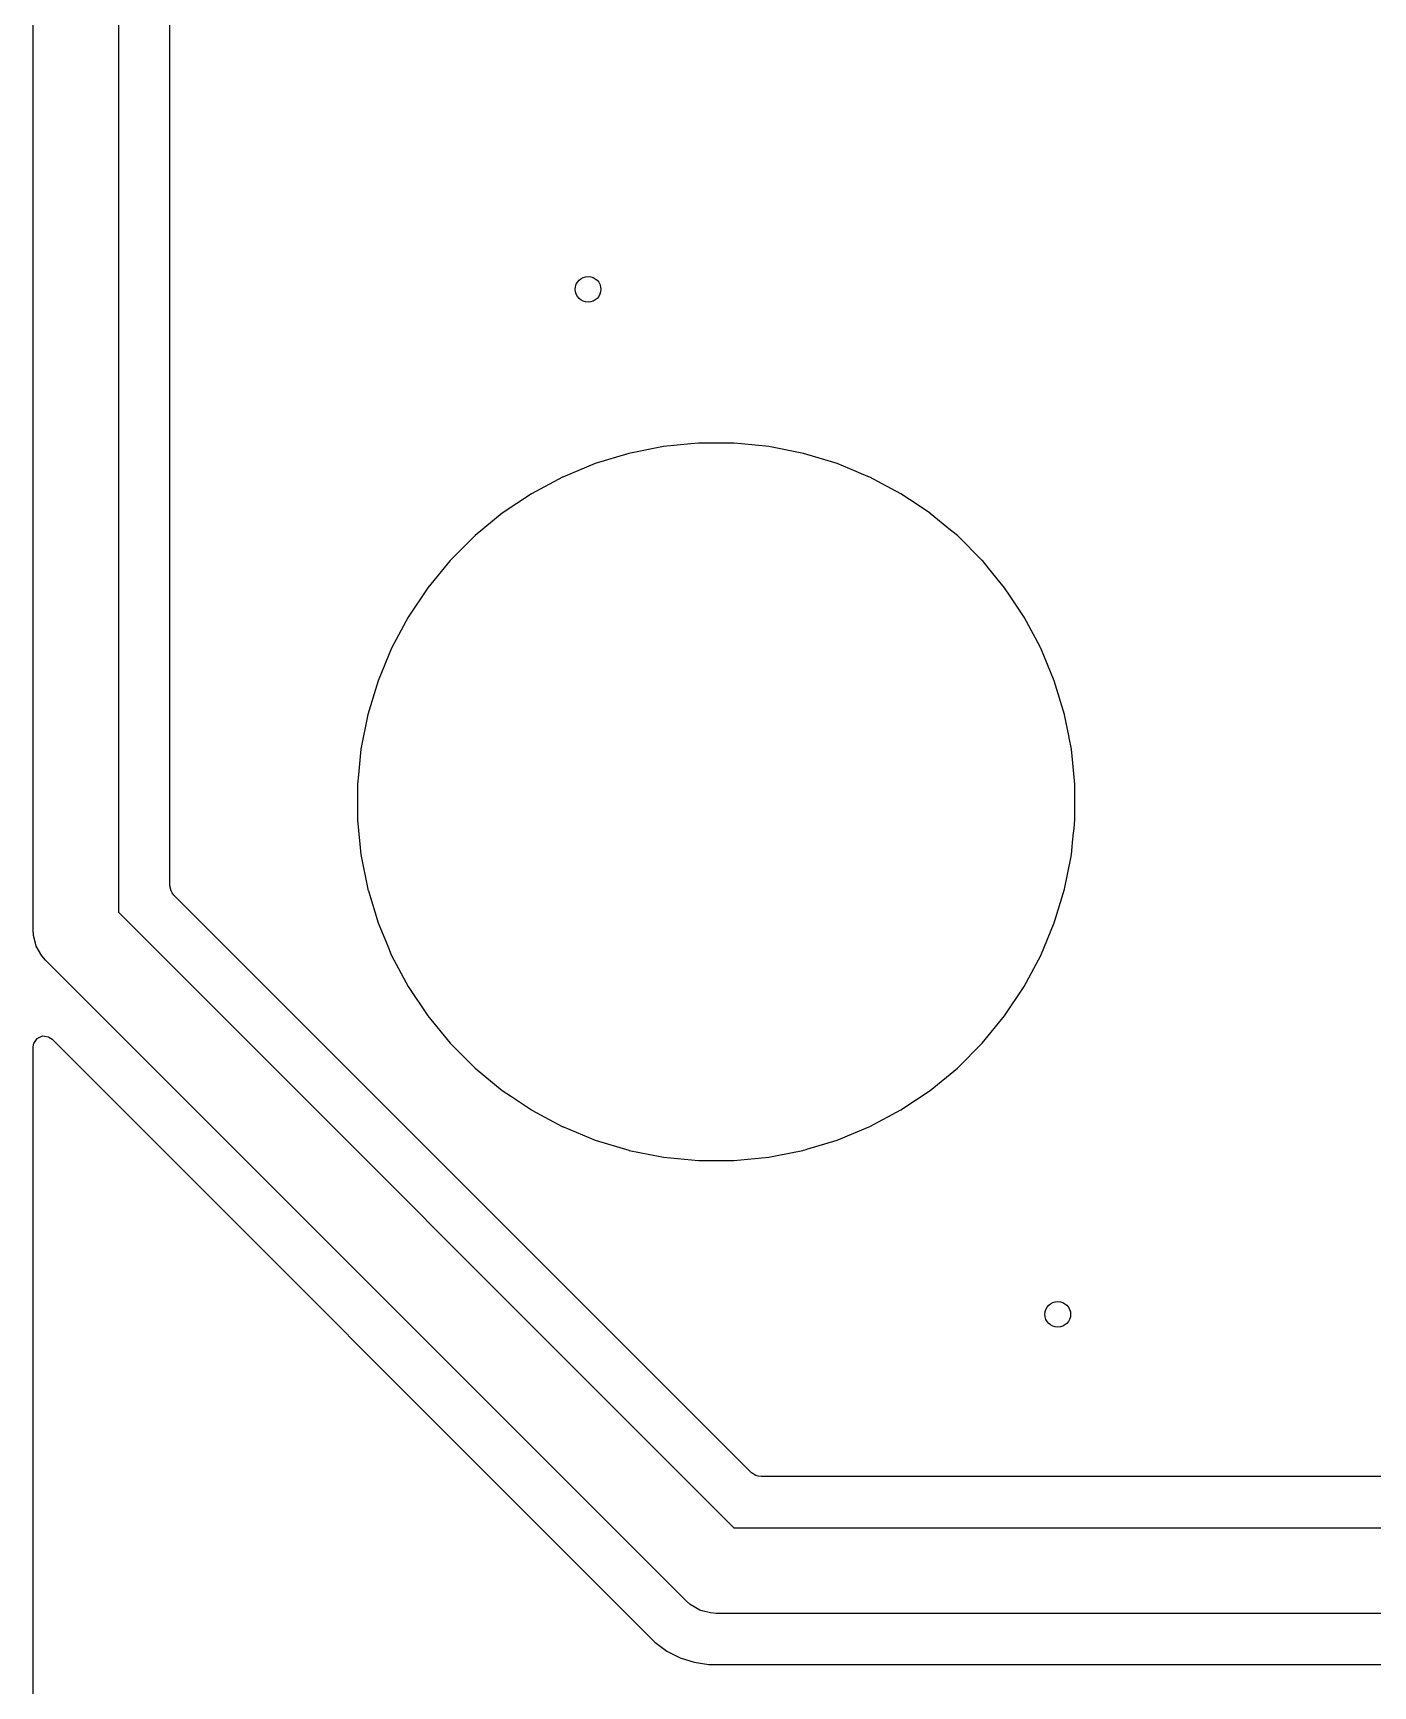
# Model space of a CAD drawing. Header units: inches. Extents: x 1.32 to 5.22, y -7.01 to -1.14.
# Drawn here: x 1.319 to 1.937, y -6.234 to -5.472 of the extents above; entities that cross this region are included whole.
import ezdxf

# ---------------------------------------------------------------- set-up
doc = ezdxf.new("R2010")
doc.units = ezdxf.units.IN
doc.header["$MEASUREMENT"] = 0
doc.layers.add('B.Cu', color=153, linetype='CONTINUOUS', true_color=0x4d7fc4)

msp = doc.modelspace()

# ---------------------------------------------------------------- linework, layer by layer
at = {"layer": 'B.Cu', "linetype": 'CONTINUOUS'}
for p, q in [((1.3189, -5.88583), (1.3189, -4.39114)), ((1.35827, -4.3993), (1.35827, -5.87767)), ((1.38191, -5.528), (1.38191, -5.02268)), ((1.38191, -5.56737), (1.38191, -5.528)), ((1.38191, -5.81865), (1.38191, -5.56737)), ((1.59363, -5.66616), (1.57808, -5.67088)), ((1.60956, -5.66299), (1.59363, -5.66616)), ((1.59363, -5.66616), (1.59363, -5.66616)), ((1.62213, -5.66175), (1.60956, -5.66299)), ((1.60956, -5.66299), (1.60956, -5.66299)), ((1.62573, -5.6614), (1.62213, -5.66175)), ((1.64198, -5.6614), (1.62573, -5.6614)), ((1.62573, -5.6614), (1.62573, -5.6614)), ((1.64559, -5.66175), (1.64198, -5.6614)), ((1.64198, -5.6614), (1.64198, -5.6614)), ((1.65815, -5.66299), (1.64559, -5.66175)), ((1.67409, -5.66616), (1.65815, -5.66299)), ((1.65815, -5.66299), (1.65815, -5.66299)), ((1.68964, -5.67088), (1.67409, -5.66616)), ((1.67409, -5.66616), (1.67409, -5.66616)), ((1.57808, -5.67088), (1.56309, -5.67708)), ((1.69834, -5.67448), (1.68964, -5.67088)), ((1.69975, -5.67507), (1.69834, -5.67448)), ((1.70384, -5.67676), (1.69975, -5.67507)), ((1.56307, -5.6771), (1.54874, -5.68475)), ((1.56309, -5.67708), (1.56307, -5.67709)), ((1.56307, -5.67709), (1.56307, -5.6771)), ((1.7042, -5.67691), (1.70384, -5.67676)), ((1.70462, -5.67708), (1.7042, -5.67691)), ((1.70465, -5.67709), (1.70462, -5.67708)), ((1.70465, -5.6771), (1.70465, -5.67709)), ((1.70465, -5.67709), (1.70465, -5.67709)), ((1.71032, -5.68013), (1.70465, -5.6771)), ((1.70465, -5.6771), (1.70465, -5.6771)), ((1.71898, -5.68475), (1.71032, -5.68013)), ((1.54874, -5.68475), (1.53523, -5.69378)), ((1.54874, -5.68475), (1.54874, -5.68475)), ((1.54874, -5.68475), (1.54874, -5.68475)), ((1.7229, -5.68737), (1.71898, -5.68475)), ((1.71898, -5.68475), (1.71898, -5.68475)), ((1.71898, -5.68475), (1.71898, -5.68475)), ((1.71898, -5.68475), (1.71898, -5.68475)), ((1.71898, -5.68475), (1.71898, -5.68475)), ((1.71898, -5.68475), (1.71898, -5.68475)), ((1.71898, -5.68475), (1.71898, -5.68475)), ((1.73249, -5.69378), (1.7229, -5.68737)), ((1.53523, -5.69378), (1.52267, -5.70409)), ((1.53523, -5.69378), (1.53523, -5.69378)), ((1.53523, -5.69378), (1.53523, -5.69378)), ((1.7325, -5.69379), (1.73249, -5.69378)), ((1.73249, -5.69378), (1.73249, -5.69378)), ((1.73249, -5.69378), (1.73249, -5.69378)), ((1.73254, -5.69382), (1.7325, -5.69379)), ((1.74188, -5.70149), (1.73254, -5.69382)), ((1.52267, -5.70409), (1.51118, -5.71558)), ((1.74505, -5.70409), (1.74188, -5.70149)), ((1.75654, -5.71558), (1.74505, -5.70409)), ((1.51118, -5.71558), (1.50087, -5.72814)), ((1.75656, -5.7156), (1.75654, -5.71558)), ((1.75654, -5.71558), (1.75654, -5.71558)), ((1.75935, -5.719), (1.75656, -5.7156)), ((1.76685, -5.72814), (1.75935, -5.719)), ((1.50087, -5.72814), (1.49184, -5.74165)), ((1.50087, -5.72814), (1.50087, -5.72814)), ((1.50087, -5.72814), (1.50087, -5.72814)), ((1.76936, -5.7319), (1.76685, -5.72814)), ((1.77588, -5.74165), (1.76936, -5.7319)), ((1.49184, -5.74165), (1.48418, -5.75598)), ((1.49184, -5.74165), (1.49184, -5.74165)), ((1.49184, -5.74165), (1.49184, -5.74165)), ((1.77589, -5.74168), (1.77588, -5.74165)), ((1.77591, -5.74171), (1.77589, -5.74168)), ((1.78318, -5.75531), (1.77591, -5.74171)), ((1.48417, -5.75601), (1.47796, -5.77099)), ((1.48418, -5.75598), (1.48417, -5.75601)), ((1.48418, -5.75598), (1.48418, -5.75598)), ((1.78341, -5.75574), (1.78318, -5.75531)), ((1.78318, -5.75531), (1.78318, -5.75531)), ((1.78353, -5.75598), (1.78341, -5.75574)), ((1.78975, -5.77099), (1.78353, -5.75598)), ((1.47796, -5.77099), (1.47325, -5.78654)), ((1.79447, -5.78654), (1.78975, -5.77099)), ((1.47325, -5.78654), (1.47008, -5.80248)), ((1.47325, -5.78654), (1.47325, -5.78654)), ((1.79448, -5.78656), (1.79447, -5.78654)), ((1.79447, -5.78654), (1.79447, -5.78654)), ((1.79447, -5.78654), (1.79447, -5.78654)), ((1.79448, -5.78661), (1.79448, -5.78656)), ((1.79638, -5.79613), (1.79448, -5.78661)), ((1.7966, -5.79726), (1.79638, -5.79613)), ((1.79764, -5.80248), (1.7966, -5.79726)), ((1.47008, -5.80248), (1.46892, -5.81426)), ((1.47008, -5.80248), (1.47008, -5.80248)), ((1.79923, -5.81865), (1.79764, -5.80248)), ((1.38191, -5.86545), (1.38191, -5.81865)), ((1.46892, -5.81427), (1.46848, -5.81865)), ((1.46848, -5.81865), (1.46848, -5.81876)), ((1.46848, -5.81876), (1.46848, -5.8349)), ((1.46892, -5.81426), (1.46892, -5.81426)), ((1.46892, -5.81426), (1.46892, -5.81427)), ((1.79923, -5.8349), (1.79923, -5.81865)), ((1.46848, -5.8349), (1.46848, -5.8349)), ((1.46848, -5.8349), (1.46852, -5.83525)), ((1.46852, -5.83525), (1.46852, -5.83525)), ((1.46852, -5.83525), (1.46852, -5.83525)), ((1.46852, -5.83525), (1.47008, -5.85107)), ((1.79882, -5.83906), (1.79923, -5.8349)), ((1.79835, -5.84383), (1.79844, -5.84296)), ((1.79844, -5.84296), (1.79851, -5.84225)), ((1.79851, -5.84225), (1.79882, -5.83906)), ((1.79764, -5.85107), (1.79835, -5.84383)), ((1.47008, -5.85107), (1.47008, -5.85107)), ((1.47008, -5.85107), (1.47325, -5.86701)), ((1.79447, -5.867), (1.79747, -5.8519)), ((1.79747, -5.8519), (1.79749, -5.85181)), ((1.79749, -5.85181), (1.79764, -5.85107)), ((1.38251, -5.86778), (1.38191, -5.86545)), ((1.383, -5.86869), (1.38251, -5.86778)), ((1.38384, -5.86981), (1.383, -5.86869)), ((1.65008, -6.13605), (1.38384, -5.86981)), ((1.47325, -5.86701), (1.47325, -5.86704)), ((1.47325, -5.86704), (1.47331, -5.86729)), ((1.47331, -5.86729), (1.47339, -5.86749)), ((1.47339, -5.86749), (1.47349, -5.86782)), ((1.47349, -5.86782), (1.4735, -5.86782)), ((1.4735, -5.86782), (1.47796, -5.88255)), ((1.78975, -5.88255), (1.79447, -5.867)), ((1.79447, -5.867), (1.79447, -5.867)), ((1.79447, -5.867), (1.79447, -5.867)), ((1.35827, -5.87767), (1.64201, -6.16142)), ((1.31907, -5.8884), (1.3189, -5.88583)), ((1.32, -5.8919), (1.31907, -5.8884)), ((1.31907, -5.8884), (1.31907, -5.8884)), ((1.47796, -5.88255), (1.48209, -5.89251)), ((1.78353, -5.89756), (1.78975, -5.88255)), ((1.3204, -5.89336), (1.32, -5.8919)), ((1.32297, -5.89781), (1.3204, -5.89336)), ((1.48209, -5.89251), (1.48417, -5.89754)), ((1.32466, -5.89975), (1.32297, -5.89781)), ((1.32297, -5.89781), (1.32297, -5.89781)), ((1.61994, -6.19502), (1.32466, -5.89975)), ((1.48417, -5.89754), (1.48418, -5.89756)), ((1.48418, -5.89756), (1.48418, -5.89756)), ((1.48418, -5.89756), (1.48418, -5.89756)), ((1.48418, -5.89756), (1.48418, -5.89756)), ((1.48418, -5.89756), (1.49184, -5.91189)), ((1.77588, -5.91189), (1.78353, -5.89756)), ((1.49184, -5.91189), (1.49184, -5.91189)), ((1.49184, -5.91189), (1.50087, -5.9254)), ((1.76685, -5.9254), (1.77588, -5.91189)), ((1.50087, -5.9254), (1.50087, -5.9254)), ((1.50087, -5.9254), (1.50087, -5.9254)), ((1.50087, -5.9254), (1.50087, -5.9254)), ((1.50087, -5.9254), (1.51118, -5.93796)), ((1.75654, -5.93796), (1.76685, -5.9254)), ((1.31892, -5.93992), (1.31912, -5.93855)), ((1.31892, -6.51416), (1.31892, -5.93992)), ((1.31912, -5.93855), (1.31924, -5.93812)), ((1.31924, -5.93812), (1.32073, -5.93581)), ((1.32073, -5.93581), (1.32323, -5.93466)), ((1.32323, -5.93466), (1.32595, -5.93505)), ((1.32595, -5.93505), (1.32623, -5.93518)), ((1.32623, -5.93518), (1.32765, -5.93617)), ((1.32765, -5.93617), (1.60081, -6.20933)), ((1.51118, -5.93796), (1.52267, -5.94945)), ((1.74505, -5.94945), (1.75654, -5.93796)), ((1.52267, -5.94945), (1.52267, -5.94946)), ((1.52267, -5.94946), (1.52269, -5.94947)), ((1.52269, -5.94947), (1.53523, -5.95976)), ((1.73249, -5.95976), (1.74505, -5.94945)), ((1.53523, -5.95976), (1.53942, -5.96256)), ((1.53942, -5.96256), (1.54874, -5.96879)), ((1.71898, -5.96879), (1.73249, -5.95976)), ((1.54874, -5.96879), (1.54876, -5.9688)), ((1.54876, -5.9688), (1.54879, -5.96882)), ((1.54879, -5.96882), (1.56286, -5.97634)), ((1.70465, -5.97645), (1.71898, -5.96879)), ((1.56286, -5.97634), (1.56286, -5.97634)), ((1.56286, -5.97634), (1.56301, -5.97642)), ((1.56301, -5.97642), (1.56307, -5.97645)), ((1.56307, -5.97645), (1.56307, -5.97645)), ((1.56307, -5.97645), (1.56307, -5.97645)), ((1.56307, -5.97645), (1.56307, -5.97645)), ((1.56307, -5.97645), (1.56307, -5.97645)), ((1.56307, -5.97645), (1.5632, -5.97652)), ((1.5632, -5.97652), (1.5634, -5.97659)), ((1.5634, -5.97659), (1.57808, -5.98267)), ((1.68964, -5.98267), (1.70465, -5.97645)), ((1.57808, -5.98267), (1.59357, -5.98736)), ((1.59357, -5.98736), (1.59357, -5.98736)), ((1.59357, -5.98736), (1.59359, -5.98737)), ((1.59359, -5.98737), (1.59363, -5.98738)), ((1.59363, -5.98738), (1.59363, -5.98738)), ((1.59363, -5.98738), (1.59363, -5.98738)), ((1.59363, -5.98738), (1.59363, -5.98738)), ((1.59363, -5.98738), (1.59363, -5.98738)), ((1.59363, -5.98738), (1.59365, -5.98739)), ((1.59365, -5.98739), (1.5937, -5.9874)), ((1.5937, -5.9874), (1.60798, -5.99024)), ((1.66202, -5.98978), (1.67386, -5.98743)), ((1.67386, -5.98743), (1.67403, -5.98739)), ((1.67386, -5.98743), (1.67386, -5.98743)), ((1.67403, -5.98739), (1.6741, -5.98738)), ((1.67403, -5.98739), (1.67403, -5.98739)), ((1.6741, -5.98738), (1.67416, -5.98736)), ((1.67416, -5.98736), (1.67528, -5.98706)), ((1.67528, -5.98706), (1.67535, -5.98701)), ((1.67535, -5.98701), (1.67559, -5.98693)), ((1.67559, -5.98693), (1.68964, -5.98267)), ((1.60798, -5.99024), (1.60956, -5.99055)), ((1.60956, -5.99055), (1.62573, -5.99215)), ((1.62573, -5.99215), (1.62573, -5.99215)), ((1.62573, -5.99215), (1.64198, -5.99215)), ((1.64198, -5.99215), (1.65815, -5.99055)), ((1.64198, -5.99215), (1.64198, -5.99215)), ((1.65815, -5.99055), (1.66202, -5.98978)), ((1.65216, -6.13729), (1.65008, -6.13605)), ((1.65315, -6.13758), (1.65216, -6.13729)), ((1.65453, -6.13778), (1.65315, -6.13758)), ((2.26308, -6.13778), (1.65453, -6.13778)), ((1.64201, -6.16142), (2.27531, -6.16142)), ((1.62187, -6.19672), (1.61994, -6.19502)), ((1.62633, -6.19929), (1.62187, -6.19672)), ((1.62187, -6.19672), (1.62187, -6.19672)), ((1.62737, -6.19957), (1.62633, -6.19929)), ((1.63129, -6.20062), (1.62737, -6.19957)), ((1.63386, -6.20079), (1.63129, -6.20062)), ((1.63129, -6.20062), (1.63129, -6.20062)), ((2.28346, -6.20079), (1.63386, -6.20079)), ((1.60081, -6.20933), (1.60563, -6.21415)), ((1.60563, -6.21415), (1.61115, -6.21816)), ((1.61115, -6.21816), (1.61723, -6.22125)), ((1.61723, -6.22125), (1.62371, -6.22336)), ((1.62371, -6.22336), (1.63045, -6.22443)), ((1.63045, -6.22443), (1.63045, -6.22443)), ((1.63045, -6.22443), (2.28687, -6.22443))]:
    msp.add_line(p, q, dxfattribs=at)
at = {"layer": 'B.Cu'}
for centre in [(1.5748, -5.59055), (1.79134, -6.06299)]:
    msp.add_circle(centre, 0.00591, dxfattribs=at)

doc.saveas('drawing.dxf')
